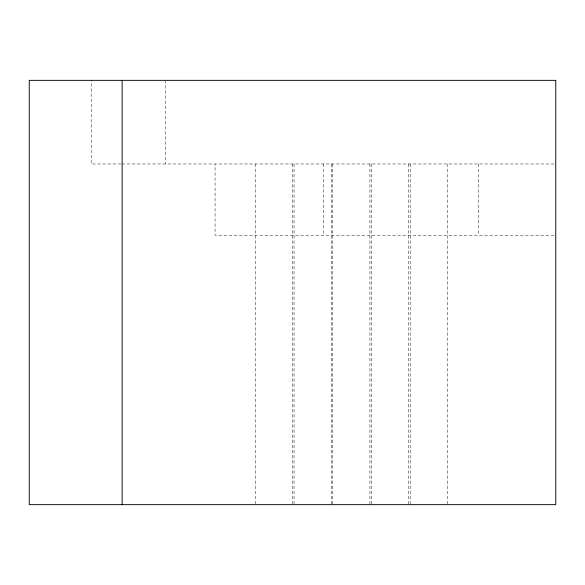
<?xml version="1.0" encoding="UTF-8"?>
<svg xmlns="http://www.w3.org/2000/svg" width="585" height="585" viewBox="0 0 585 585"><rect width="100%" height="100%" fill="white"/><g stroke="black" fill="none" stroke-linecap="round" stroke-linejoin="round"><path stroke-width="0.44" stroke-dasharray="2.92 2.19" d="M121 163.975L91.194 163.975L91.194 80.35M121.892 163.975L555.75 163.975M553.929 235.207L215.075 235.207L215.075 163.975M478.325 163.975L478.325 235.207M447.349 163.975L447.349 504.65M410.187 163.975L410.187 504.65M408.637 163.975L408.637 504.65M371.475 163.975L371.475 504.65M369.925 163.975L369.925 504.65M332.763 163.975L332.763 504.65M331.212 163.975L331.212 504.65M323.468 163.975L323.468 235.207M294.05 163.975L294.05 504.65M292.5 163.975L292.5 503.736M255.338 163.975L255.338 504.65M165.518 80.35L165.518 163.975"/><path stroke-width="0.88" d="M122.163 80.35L122.163 504.65M555.75 80.35L29.25 80.35L29.25 504.65L555.75 504.65L555.75 80.35"/></g></svg>
